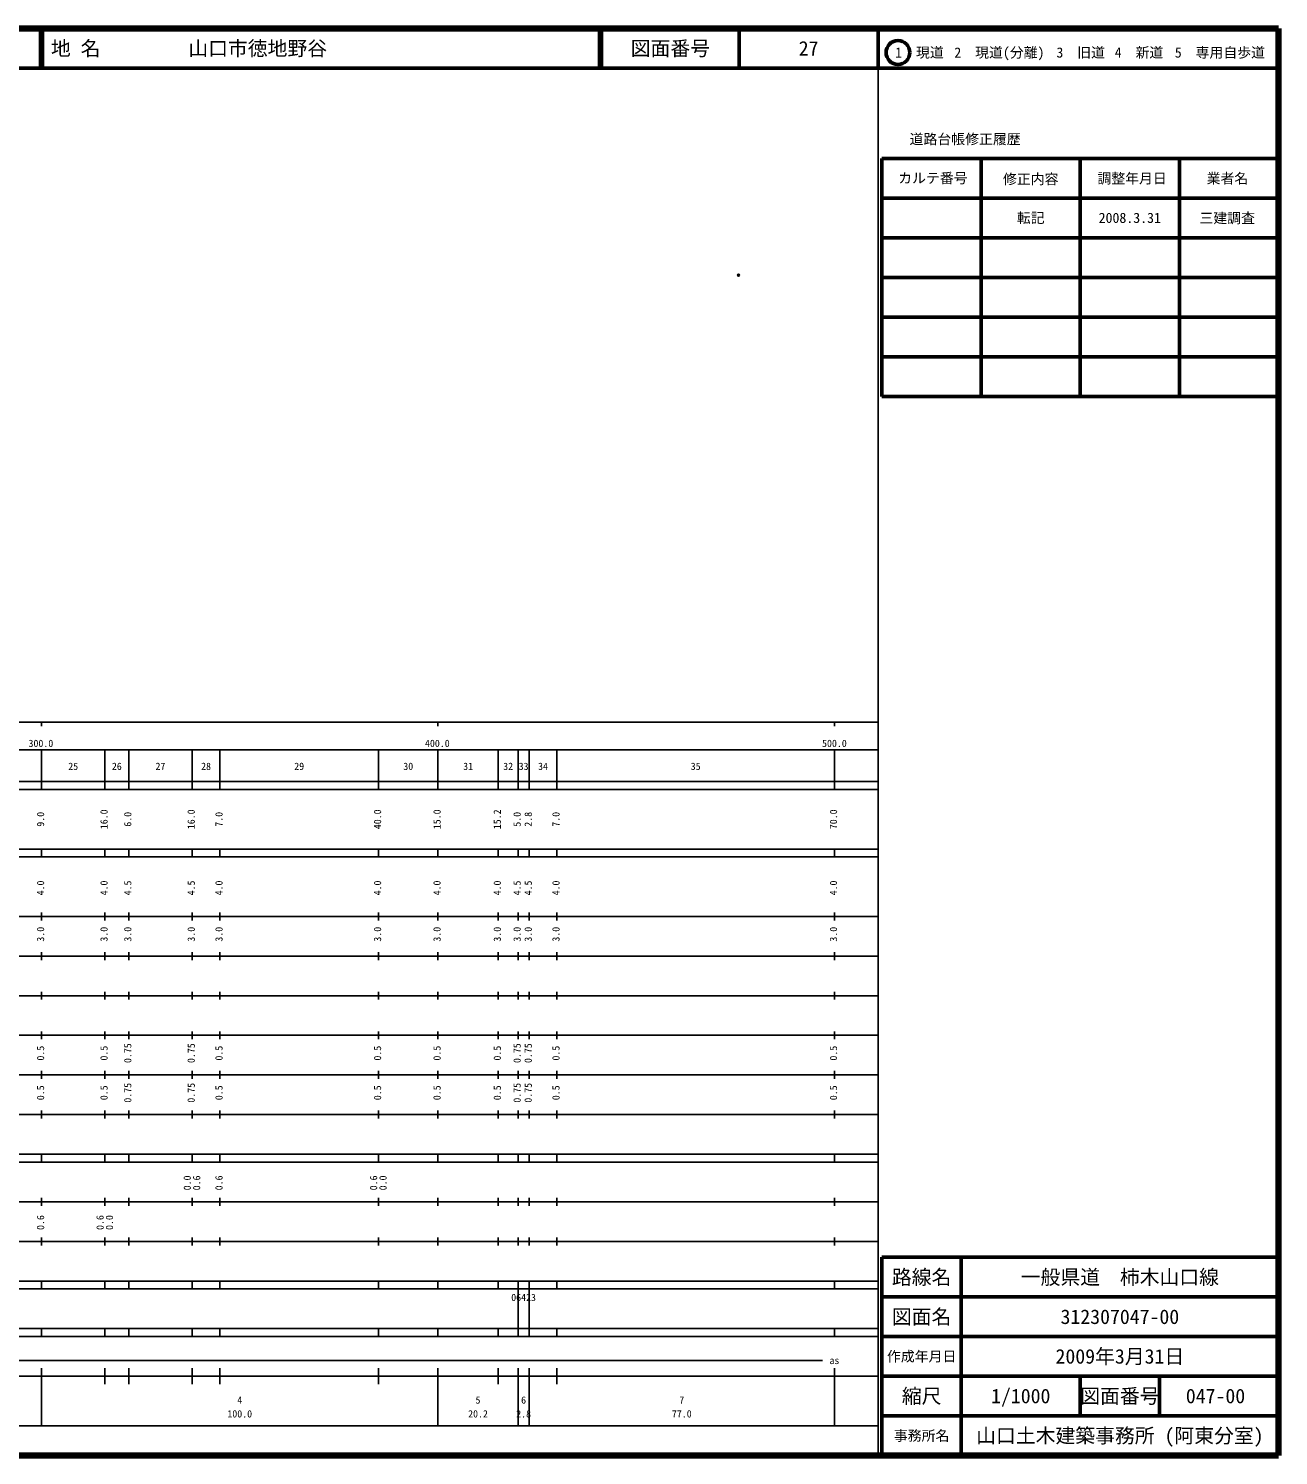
# Model space of a CAD drawing. Units: millimetres on the paper. Extents: x 40 to 680, y 20 to 380.
# Drawn here: x 364.7 to 680, y 20 to 380 of the extents above; entities that cross this region are included whole.
import ezdxf
from ezdxf.enums import TextEntityAlignment as Align

# ---------------------------------------------------------------- set-up
doc = ezdxf.new("R2010")
doc.units = ezdxf.units.MM
doc.header["$PDMODE"] = 32
doc.header["$PDSIZE"] = 0.5
doc.layers.add('M-OTRS', color=6, linetype='Continuous')
doc.layers.add('M-TTL-TXT', color=7, linetype='Continuous')
for name, color, linetype, lineweight in [('M-TTL', 2, 'Continuous', 140), ('M-TTL-BAND', 7, 'Continuous', 25), ('M-TTL-FRAM', 2, 'Continuous', 50), ('M-TTL-LINE', 7, 'Continuous', 50)]:
    doc.layers.add(name, color=color, linetype=linetype, lineweight=lineweight)
doc.styles.add('ＭＳ ゴシック', font='')
doc.styles.get('ＭＳ ゴシック').set_extended_font_data('MS Gothic')

msp = doc.modelspace()

# ---------------------------------------------------------------- linework, layer by layer
at = {"layer": 'M-OTRS'}
msp.add_point((543.817, 317.779), dxfattribs=at)
at = {"layer": 'M-TTL'}
for p, q in [((680, 380), (40, 380)), ((680, 20), (680, 380)), ((40, 20), (680, 20))]:
    msp.add_line(p, q, dxfattribs=at)
at = {"layer": 'M-TTL-BAND'}
for p, q in [((579, 20), (579, 370)), ((40, 205), (579, 205)), ((368, 205), (368, 204)), ((468, 205), (468, 204)), ((568, 205), (568, 204)), ((68, 198), (579, 198)), ((368, 188), (368, 198)), ((384, 188), (384, 198)), ((390, 188), (390, 198)), ((406, 188), (406, 198)), ((413, 188), (413, 198)), ((453, 188), (453, 198)), ((468, 188), (468, 198)), ((483.2, 188), (483.2, 198)), ((488.2, 188), (488.2, 198)), ((491, 188), (491, 198)), ((498, 188), (498, 198)), ((568, 188), (568, 198)), ((40, 190), (579, 190)), ((40, 188), (579, 188)), ((40, 173), (579, 173)), ((368, 171), (368, 173)), ((384, 171), (384, 173)), ((390, 171), (390, 173)), ((406, 171), (406, 173)), ((413, 171), (413, 173)), ((453, 171), (453, 173)), ((468, 171), (468, 173)), ((483.2, 171), (483.2, 173)), ((488.2, 171), (488.2, 173)), ((491, 171), (491, 173)), ((498, 171), (498, 173)), ((568, 171), (568, 173)), ((40, 171), (579, 171)), ((40, 156), (579, 156)), ((368, 155), (368, 157)), ((384, 155), (384, 157)), ((390, 155), (390, 157)), ((406, 155), (406, 157)), ((413, 155), (413, 157)), ((453, 155), (453, 157)), ((468, 155), (468, 157)), ((483.2, 155), (483.2, 157)), ((488.2, 155), (488.2, 157)), ((491, 155), (491, 157)), ((498, 155), (498, 157)), ((568, 155), (568, 157)), ((46, 146), (579, 146)), ((368, 145), (368, 147)), ((384, 145), (384, 147)), ((390, 145), (390, 147)), ((406, 145), (406, 147)), ((413, 145), (413, 147)), ((453, 145), (453, 147)), ((468, 145), (468, 147)), ((483.2, 145), (483.2, 147)), ((488.2, 145), (488.2, 147)), ((491, 145), (491, 147)), ((498, 145), (498, 147)), ((568, 145), (568, 147)), ((368, 135), (368, 137)), ((384, 135), (384, 137)), ((390, 135), (390, 137)), ((406, 135), (406, 137)), ((413, 135), (413, 137)), ((453, 135), (453, 137)), ((468, 135), (468, 137)), ((483.2, 135), (483.2, 137)), ((488.2, 135), (488.2, 137)), ((491, 135), (491, 137)), ((498, 135), (498, 137)), ((568, 135), (568, 137)), ((52, 136), (579, 136)), ((46, 126), (579, 126)), ((368, 125), (368, 127)), ((384, 125), (384, 127)), ((390, 125), (390, 127)), ((406, 125), (406, 127)), ((413, 125), (413, 127)), ((453, 125), (453, 127)), ((468, 125), (468, 127)), ((483.2, 125), (483.2, 127)), ((488.2, 125), (488.2, 127)), ((491, 125), (491, 127)), ((498, 125), (498, 127)), ((568, 125), (568, 127)), ((52, 116), (579, 116)), ((368, 115), (368, 117)), ((384, 115), (384, 117)), ((390, 115), (390, 117)), ((406, 115), (406, 117)), ((413, 115), (413, 117)), ((453, 115), (453, 117)), ((468, 115), (468, 117)), ((483.2, 115), (483.2, 117)), ((488.2, 115), (488.2, 117)), ((491, 115), (491, 117)), ((498, 115), (498, 117)), ((568, 115), (568, 117)), ((46, 106), (579, 106)), ((368, 105), (368, 107)), ((384, 105), (384, 107)), ((390, 105), (390, 107)), ((406, 105), (406, 107)), ((413, 105), (413, 107)), ((453, 105), (453, 107)), ((468, 105), (468, 107)), ((483.2, 105), (483.2, 107)), ((488.2, 105), (488.2, 107)), ((491, 105), (491, 107)), ((498, 105), (498, 107)), ((568, 105), (568, 107)), ((40, 96), (579, 96)), ((40, 94), (579, 94)), ((368, 94), (368, 96)), ((384, 94), (384, 96)), ((390, 94), (390, 96)), ((406, 94), (406, 96)), ((413, 94), (413, 96)), ((453, 94), (453, 96)), ((468, 94), (468, 96)), ((483.2, 94), (483.2, 96)), ((488.2, 94), (488.2, 96)), ((491, 94), (491, 96)), ((498, 94), (498, 96)), ((568, 94), (568, 96)), ((49, 84), (579, 84)), ((368, 83), (368, 85)), ((384, 83), (384, 85)), ((390, 83), (390, 85)), ((406, 83), (406, 85)), ((413, 83), (413, 85)), ((453, 83), (453, 85)), ((468, 83), (468, 85)), ((483.2, 83), (483.2, 85)), ((488.2, 83), (488.2, 85)), ((491, 83), (491, 85)), ((498, 83), (498, 85)), ((568, 83), (568, 85)), ((40, 74), (579, 74)), ((368, 73), (368, 75)), ((384, 73), (384, 75)), ((390, 73), (390, 75)), ((406, 73), (406, 75)), ((413, 73), (413, 75)), ((453, 73), (453, 75)), ((468, 73), (468, 75)), ((483.2, 73), (483.2, 75)), ((488.2, 73), (488.2, 75)), ((491, 73), (491, 75)), ((498, 73), (498, 75)), ((568, 73), (568, 75)), ((40, 64), (579, 64)), ((40, 62), (579, 62)), ((368, 62), (368, 64)), ((384, 62), (384, 64)), ((390, 62), (390, 64)), ((406, 62), (406, 64)), ((413, 62), (413, 64)), ((453, 62), (453, 64)), ((468, 62), (468, 64)), ((483.2, 62), (483.2, 64)), ((488.2, 62), (488.2, 64)), ((488.2, 52), (488.2, 62)), ((491, 62), (491, 64)), ((491, 52), (491, 62)), ((498, 62), (498, 64)), ((568, 62), (568, 64)), ((40, 52), (579, 52)), ((368, 50), (368, 52)), ((384, 50), (384, 52)), ((390, 50), (390, 52)), ((406, 50), (406, 52)), ((413, 50), (413, 52)), ((453, 50), (453, 52)), ((468, 50), (468, 52)), ((483.2, 50), (483.2, 52)), ((488.2, 50), (488.2, 52)), ((491, 50), (491, 52)), ((498, 50), (498, 52)), ((568, 50), (568, 52)), ((40, 50), (579, 50)), ((71, 44), (565, 44)), ((40, 40), (579, 40)), ((368, 27.5), (368, 42)), ((384, 38), (384, 42)), ((390, 38), (390, 42)), ((406, 38), (406, 42)), ((413, 38), (413, 42)), ((453, 38), (453, 42)), ((468, 27.5), (468, 42)), ((483.2, 38), (483.2, 42)), ((488.2, 27.5), (488.2, 42)), ((491, 27.5), (491, 42)), ((498, 38), (498, 42)), ((568, 27.5), (568, 42)), ((68, 27.5), (579, 27.5))]:
    msp.add_line(p, q, dxfattribs=at)
at = {"layer": 'M-TTL-FRAM'}
for p, q in [((580, 347.197), (580, 287.197)), ((580, 347.197), (680, 347.197)), ((580, 287.197), (680, 287.197)), ((680, 70), (580, 70)), ((580, 70), (580, 20))]:
    msp.add_line(p, q, dxfattribs=at)
at = {"layer": 'M-TTL-LINE'}
for p, q in [((367.75, 380), (367.75, 370)), ((368.25, 380), (368.25, 370)), ((508.747, 380), (508.747, 370)), ((509.247, 380), (509.247, 370)), ((543.997, 380), (543.997, 370)), ((579, 380), (579, 370)), ((40, 370), (680, 370)), ((605, 347.197), (605, 287.197)), ((630, 347.197), (630, 287.197)), ((655, 347.197), (655, 287.197)), ((580, 337.197), (680, 337.197)), ((580, 327.197), (680, 327.197)), ((580, 317.197), (680, 317.197)), ((580, 307.197), (680, 307.197)), ((580, 297.197), (680, 297.197)), ((600, 70), (600, 20)), ((680, 60), (580, 60)), ((680, 50), (580, 50)), ((680, 40), (580, 40)), ((630, 40), (630, 30)), ((650, 40), (650, 30)), ((680, 30), (580, 30))]:
    msp.add_line(p, q, dxfattribs=at)
msp.add_circle((584.031, 373.958), 3, dxfattribs=at)

# ---------------------------------------------------------------- texts
at = {"layer": 'M-TTL-BAND', "style": 'ＭＳ ゴシック'}
for s, p in [('300.0', (367.844, 198.195)), ('400.0', (467.844, 198.195)), ('500.0', (568, 198.195)), ('25', (376, 192.405)), ('26', (387, 192.405)), ('27', (398, 192.405)), ('28', (409.5, 192.405)), ('29', (433, 192.405)), ('30', (460.5, 192.405)), ('31', (475.6, 192.405)), ('32', (485.7, 192.405)), ('33', (489.6, 192.405)), ('34', (494.5, 192.405)), ('35', (533, 192.405)), ('as', (568, 42.5)), ('4', (418, 32.523)), ('5', (478.1, 32.523)), ('6', (489.6, 32.523)), ('7', (529.5, 32.523)), ('100.0', (418, 29.033)), ('20.2', (478.1, 29.033)), ('2.8', (489.6, 29.033)), ('77.0', (529.5, 29.033))]:
    msp.add_text(s, height=1.833, dxfattribs=at).set_placement(p, align=Align.BOTTOM_CENTER)
for s, p in [('9.0', (369.217, 180.5)), ('16.0', (385.217, 180.5)), ('6.0', (391.217, 180.5)), ('16.0', (407.217, 180.5)), ('7.0', (414.217, 180.5)), ('40.0', (454.217, 180.5)), ('15.0', (469.217, 180.5)), ('15.2', (484.417, 180.5)), ('5.0', (489.417, 180.5)), ('2.8', (492.217, 180.5)), ('7.0', (499.217, 180.5)), ('70.0', (569.217, 180.5)), ('4.0', (369.217, 163.174)), ('4.0', (385.217, 163.174)), ('4.5', (391.217, 163.174)), ('4.5', (407.217, 163.174)), ('4.0', (414.217, 163.174)), ('4.0', (454.217, 163.174)), ('4.0', (469.217, 163.174)), ('4.0', (484.417, 163.174)), ('4.5', (489.417, 163.174)), ('4.5', (492.217, 163.174)), ('4.0', (499.217, 163.174)), ('4.0', (569.217, 163.174)), ('3.0', (369.217, 151.5)), ('3.0', (385.217, 151.5)), ('3.0', (391.217, 151.5)), ('3.0', (407.217, 151.5)), ('3.0', (414.217, 151.5)), ('3.0', (454.217, 151.5)), ('3.0', (469.217, 151.5)), ('3.0', (484.417, 151.5)), ('3.0', (489.417, 151.5)), ('3.0', (492.217, 151.5)), ('3.0', (499.217, 151.5)), ('3.0', (569.217, 151.5)), ('0.5', (369.217, 121.5)), ('0.5', (385.217, 121.5)), ('0.75', (391.217, 121.5)), ('0.75', (407.217, 121.5)), ('0.5', (414.217, 121.5)), ('0.5', (454.217, 121.5)), ('0.5', (469.217, 121.5)), ('0.5', (484.417, 121.5)), ('0.75', (489.417, 121.5)), ('0.75', (492.217, 121.5)), ('0.5', (499.217, 121.5)), ('0.5', (569.217, 121.5)), ('0.5', (369.217, 111.5)), ('0.5', (385.217, 111.5)), ('0.75', (391.217, 111.5)), ('0.75', (407.217, 111.5)), ('0.5', (414.217, 111.5)), ('0.5', (454.217, 111.5)), ('0.5', (469.217, 111.5)), ('0.5', (484.417, 111.5)), ('0.75', (489.417, 111.5)), ('0.75', (492.217, 111.5)), ('0.5', (499.217, 111.5)), ('0.5', (569.217, 111.5)), ('0.0', (406.217, 88.764)), ('0.6', (408.587, 88.764)), ('0.6', (414.217, 88.764)), ('0.6', (453.217, 88.764)), ('0.0', (455.587, 88.764)), ('0.6', (369.217, 78.764)), ('0.6', (384.217, 78.764)), ('0.0', (386.587, 78.764))]:
    msp.add_text(s, height=1.833, rotation=90, dxfattribs=at).set_placement(p, align=Align.BOTTOM_CENTER)
msp.add_text('06423', height=1.833, dxfattribs=at).set_placement((486.475, 58.405), align=Align.BOTTOM_LEFT)
at = {"layer": 'M-TTL-TXT', "style": 'ＭＳ ゴシック'}
for s, p in [('地 名', (370.38, 375)), ('山口市徳地野谷', (405.024, 375))]:
    msp.add_text(s, height=3.666, dxfattribs=at).set_placement(p, align=Align.MIDDLE_LEFT)
for s, height, p in [('図面番号', 3.666, (526.622, 375)), ('27', 3.666, (561.497, 375)), ('1\u3000現道', 2.566, (589.448, 373.958)), ('2\u3000現道(分離)', 2.566, (609.619, 373.958)), ('3\u3000旧道', 2.566, (630.121, 373.958)), ('4\u3000新道', 2.566, (644.824, 373.958)), ('5\u3000専用自歩道', 2.566, (665.228, 373.958)), ('道路台帳修正履歴', 2.566, (600.968, 352.113)), ('カルテ番号', 2.566, (592.839, 342.277)), ('修正内容', 2.566, (617.509, 342.023)), ('調整年月日', 2.566, (643.089, 342.197)), ('業者名', 2.566, (667.134, 342.197)), ('転記', 2.566, (617.5, 332.245)), ('2008.3.31', 2.566, (642.5, 332.245)), ('三建調査', 2.566, (667.077, 332.189)), ('路線名', 3.666, (590, 65)), ('路線名', 3.666, (590, 65)), ('一般県道\u3000柿木山口線', 3.666, (640, 65)), ('図面名', 3.666, (590, 55)), ('図面名', 3.666, (590, 55)), ('312307047-00', 3.666, (640, 55)), ('2009年3月31日', 3.666, (640, 45)), ('作成年月日', 2.566, (590, 45)), ('作成年月日', 2.566, (590, 45)), ('縮尺', 3.666, (590, 35)), ('縮尺', 3.666, (590, 35)), ('1/1000', 3.666, (615, 35)), ('図面番号', 3.666, (640, 35)), ('図面番号', 3.666, (640, 35)), ('047-00', 3.666, (664.125, 35)), ('事務所名', 2.566, (590, 25)), ('事務所名', 2.566, (590, 25)), ('山口土木建築事務所 (阿東分室)', 3.666, (640, 25))]:
    msp.add_text(s, height=height, dxfattribs=at).set_placement(p, align=Align.MIDDLE_CENTER)

doc.saveas('drawing.dxf')
